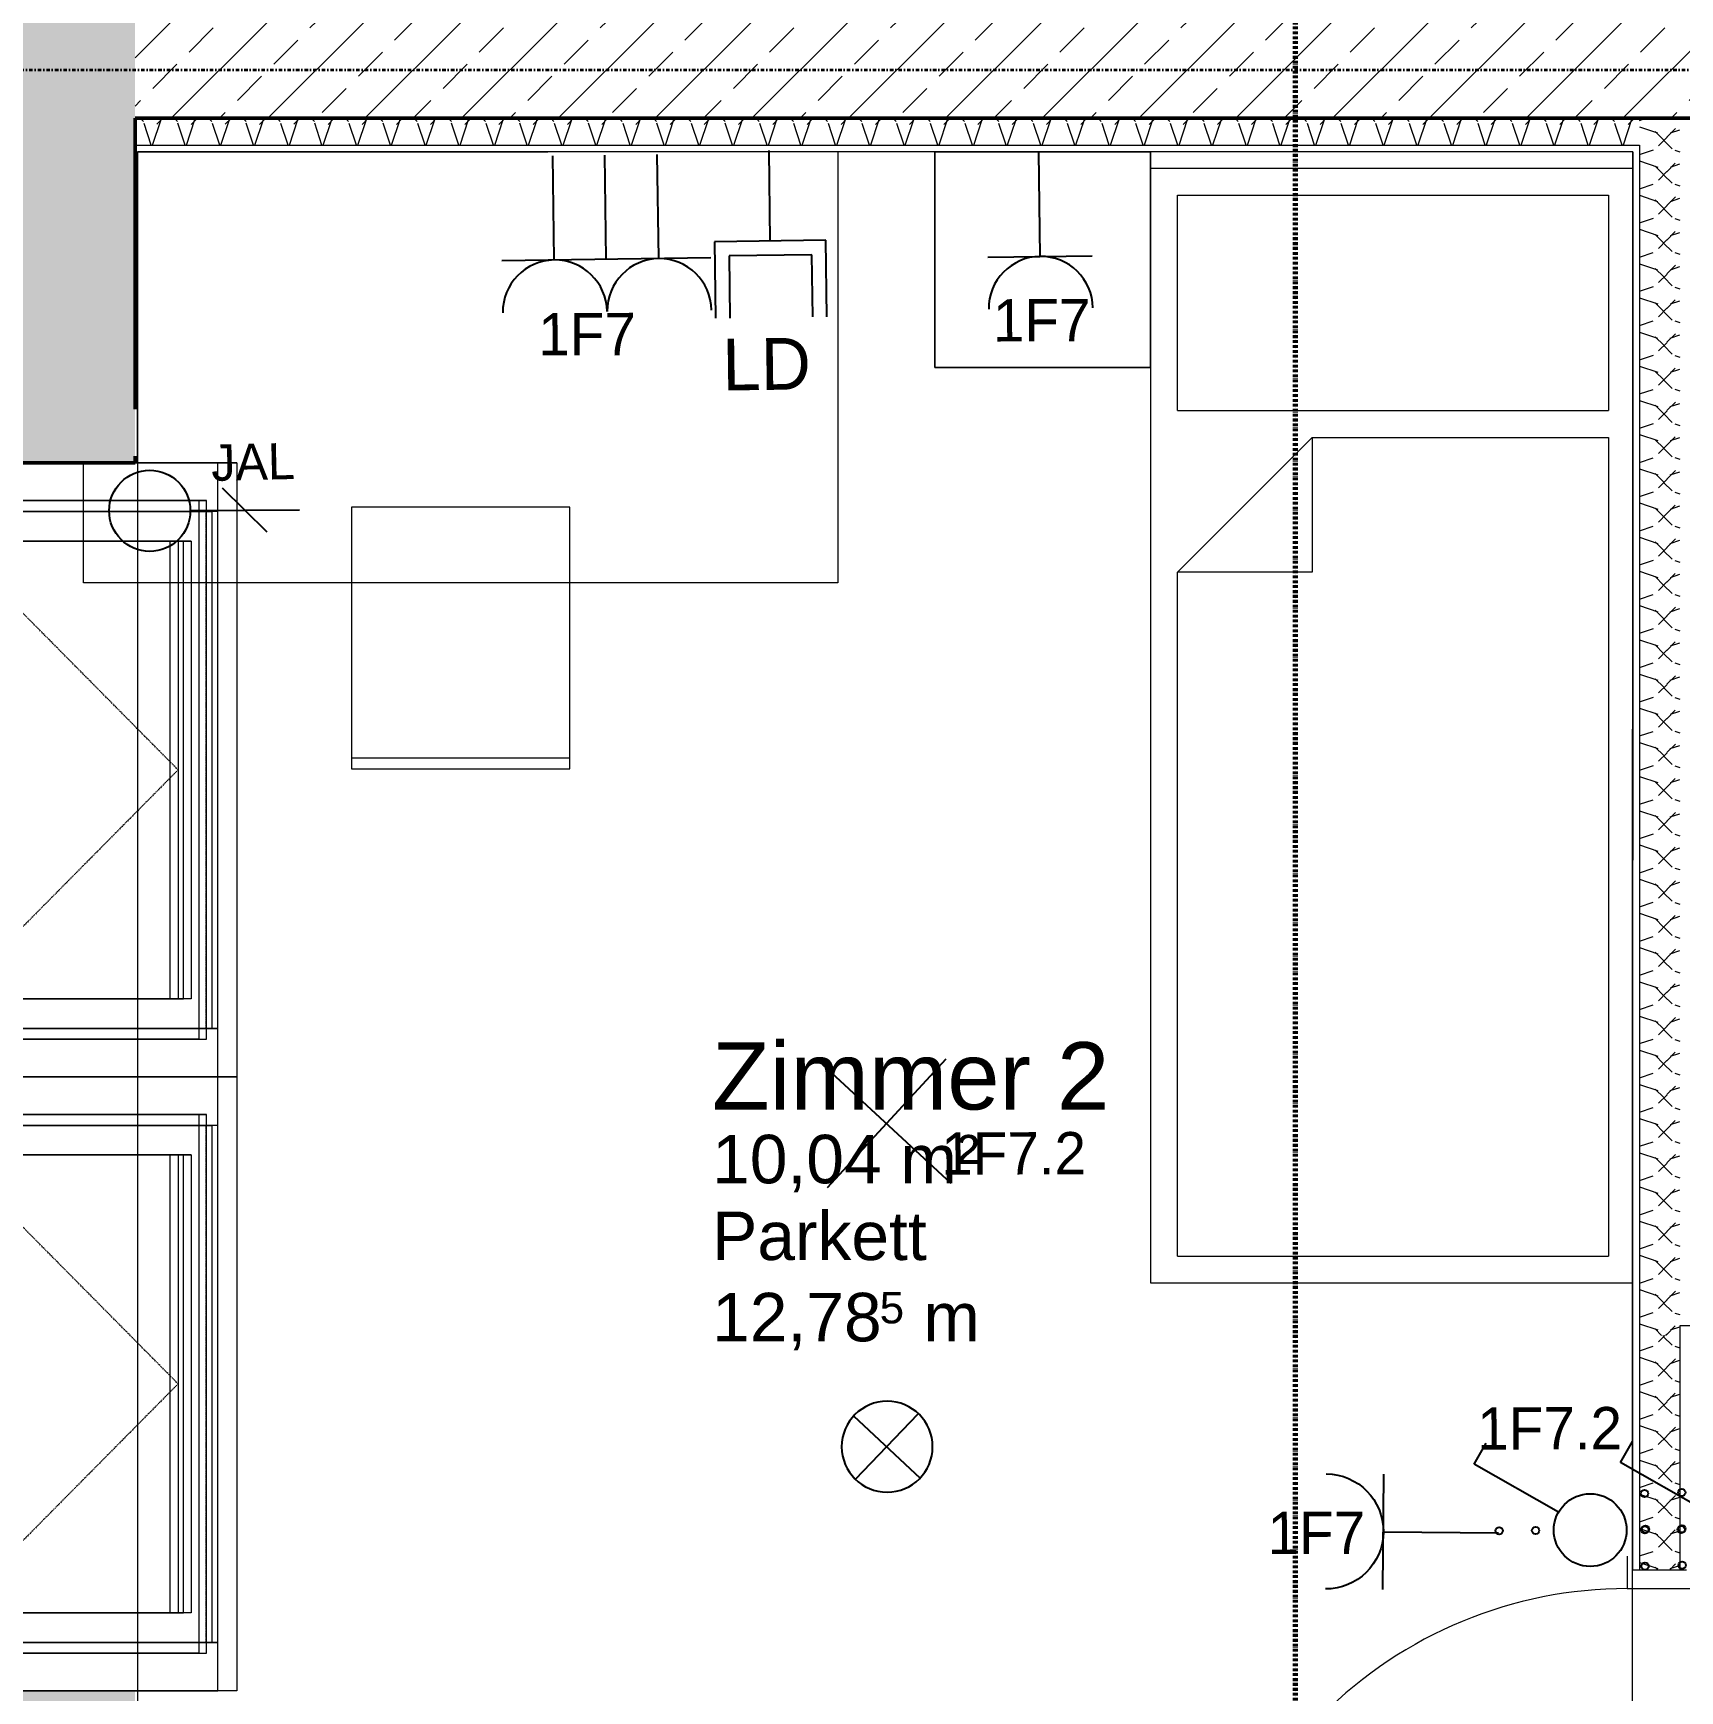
# Model space of a CAD drawing. Header units: metres. Extents: x -17679 to 22565, y -12299 to 33430.
# Drawn here: x -3589 to -533, y -4098 to -1020 of the extents above; entities that cross this region are included whole.
import ezdxf
from ezdxf.enums import TextEntityAlignment as Align

# ---------------------------------------------------------------- set-up
doc = ezdxf.new("R2010")
doc.units = ezdxf.units.M
for name, pattern in [('Achse', [0.009, 0.005, -0.002, 0, -0.002]), ('Strich Punkt Mittel', [0.015875, 0.00635, -0.004763, 0, -0.004763]), ('Verdeckt', [0.003, 0.002, -0.001])]:
    doc.linetypes.add(name, pattern=pattern)
doc.layers.get('0').update_dxf_attribs({"color": 252})
for name, color, linetype, lineweight in [('A-ROOF', 132, 'Continuous', 35), ('A-ROOF-PATT', 132, 'Continuous', 35), ('A_Decken', 8, 'Continuous', 13), ('A_Fenster', 7, 'Continuous', 13), ('A_Moebel', 6, 'Continuous', 13), ('A_Raeume', 7, 'Continuous', 13), ('A_Raeume_', 7, 'Continuous', 5), ('A_Raeume_Beschriftung_', 7, 'Continuous', 9), ('A_Raster_', 1, 'Continuous', 9), ('A_Tueren', 31, 'Continuous', 13), ('A_Waende', 7, 'Continuous', 13), ('G-ANNO-SYMB_', 111, 'Continuous', 9)]:
    doc.layers.add(name, color=color, linetype=linetype, lineweight=lineweight)
doc.layers.add('E_Steckdose+Schalter', color=150, linetype='Continuous', true_color=0x0b6cf4)
doc.layers.add('ET_NACHRTECH', color=92, linetype='Continuous', true_color=0x00d100)
doc.layers.add('ET_LEGENDE - Wohnung$0$800_KO_HI____L', color=130, linetype='Continuous')
doc.styles.add('Arial_2', font='arial.ttf', dxfattribs={"height": 0.09})
doc.styles.add('Arial_3', font='arial.ttf', dxfattribs={"height": 0.05849})
doc.styles.add('Arial_4', font='arial.ttf', dxfattribs={"height": 0.125})
doc.styles.add('ET_LEGENDE - Wohnung$0$ROMANS', font='romans.shx', dxfattribs={"width": 0.6})
pattern_1 = [(45, (0, 0), (-0.08980256, 0.08980256), []), (45, (0.0898, 0), (-0.08980256, 0.08980256), [0.0635, -0.03175])]

# ---------------------------------------------------------------- blocks, each defined once
blk = doc.blocks.new('*U533')
for p, q in [((25, 43.3), (91.7, 158.8)), ((91.7, 158.8), (120.5, 142.1)), ((-25, -43.3), (-91.7, -158.8)), ((-91.7, -158.8), (-120.5, -142.1))]:
    blk.add_line(p, q)
blk.add_circle((0, 0), 50)
at = {"layer": 'ET_LEGENDE - Wohnung$0$800_KO_HI____L'}
for centre in [(0, 125), (0, 75), (-50, -75), (0, -75), (50, -75), (0, -125)]:
    blk.add_circle(centre, 5, dxfattribs=at)
at = {"style": 'ET_LEGENDE - Wohnung$0$ROMANS', "width": 0.6, "flags": 1}
for tag, p in [('RAUMBUCHNUMMER', (-0.2, -465.7)), ('ANLAGE', (-0.2, -615.7))]:
    blk.add_attdef(tag, text='', height=100, dxfattribs=at).set_placement(p, align=Align.MIDDLE)
for tag, p in [('TEILANLAGE_NR', (-0.2, -765.7)), ('KOMPONENTE', (-0.2, -915.7)), ('KOMPONENTE_NR', (-0.2, -1065.7)), ('BEZEICHNUNG', (-0.2, -1215.7)), ('TYP', (-0.2, -1365.7)), ('HERSTELLER', (-0.2, -1515.7)), ('MODEL', (-0.2, -1665.7)), ('LEISTUNG_MAX', (-0.2, -1815.7)), ('SPEZIFISCH_1', (-0.2, -1965.7)), ('SPEZIFISCH_2', (-0.2, -2115.7)), ('SPEZIFISCH_3', (-0.2, -2265.7)), ('SPEZIFISCH_4', (-0.2, -2415.7)), ('SPEZIFISCH_5', (-0.2, -2565.7)), ('GEWERKE_CODE', (-0.2, -2715.7)), ('LV_POS', (-0.2, -2865.7)), ('ZAEHLER', (-0.2, -3015.7)), ('PLATZHALTER_1', (-0.2, -3165.7)), ('PLATZHALTER_2', (-0.2, -3315.7)), ('PLATZHALTER_3', (-0.2, -3465.7)), ('JOBLISTE_VDMA', (-0.2, -3615.7)), ('ET_SPEZIFISCH_1', (-0.2, -3765.7)), ('ET_SPEZIFISCH_2', (-0.2, -3915.7)), ('ET_SPEZIFISCH_3', (-0.2, -4065.7)), ('ET_SPEZIFISCH_4', (-0.2, -4215.7)), ('ET_SPEZIFISCH_5', (-0.2, -4365.7)), ('ET_SPEZIFISCH_6', (-0.2, -4515.7)), ('ET_SPEZIFISCH_7', (-0.2, -4665.7))]:
    blk.add_attdef(tag, text='', height=100, dxfattribs=at).set_placement(p, align=Align.MIDDLE_CENTER)
blk = doc.blocks.new('*U543')
for p, q in [((-70.7, -70.7), (70.7, 70.7)), ((70.7, -70.7), (-70.7, 70.7))]:
    blk.add_line(p, q)
at = {"style": 'ET_LEGENDE - Wohnung$0$ROMANS', "width": 0.6, "flags": 1}
for tag, p in [('RAUMBUCHNUMMER', (0, -400)), ('ANLAGE', (0, -550))]:
    blk.add_attdef(tag, text='', height=100, dxfattribs=at).set_placement(p, align=Align.MIDDLE)
for tag, p in [('TEILANLAGE_NR', (0, -700)), ('KOMPONENTE', (0, -850)), ('KOMPONENTE_NR', (0, -1000)), ('BEZEICHNUNG', (0, -1150)), ('TYP', (0, -1300)), ('HERSTELLER', (0, -1450)), ('MODEL', (0, -1600)), ('LEISTUNG_MAX', (0, -1750)), ('SPEZIFISCH_1', (0, -1900)), ('SPEZIFISCH_2', (0, -2050)), ('SPEZIFISCH_3', (0, -2200)), ('SPEZIFISCH_4', (0, -2350)), ('SPEZIFISCH_5', (0, -2500)), ('GEWERKE_CODE', (0, -2650)), ('LV_POS', (0, -2800)), ('ZAEHLER', (0, -2950)), ('PLATZHALTER_1', (0, -3100)), ('PLATZHALTER_2', (0, -3250)), ('PLATZHALTER_3', (0, -3400)), ('JOBLISTE_VDMA', (0, -3550)), ('ET_SPEZIFISCH_1', (0, -3700)), ('ET_SPEZIFISCH_2', (0, -3850)), ('ET_SPEZIFISCH_3', (0, -4000)), ('ET_SPEZIFISCH_4', (0, -4150)), ('ET_SPEZIFISCH_5', (0, -4300)), ('ET_SPEZIFISCH_6', (0, -4450)), ('ET_SPEZIFISCH_7', (0, -4600))]:
    blk.add_attdef(tag, text='', height=100, dxfattribs=at).set_placement(p, align=Align.MIDDLE_CENTER)
blk = doc.blocks.new('hzmdba')
at = {"color": 1}
for points in [[(5046.03, 1505.526), (5046.95, 1503.842)], [(5045.639, 1504.237), (5047.346, 1505.147)]]:
    blk.add_lwpolyline(points, dxfattribs=at)
blk.add_circle((5046.5, 1504.686), 0.963, dxfattribs=at)
blk = doc.blocks.new('*U534')
for p, q in [((25, 43.3), (91.7, 158.8)), ((91.7, 158.8), (120.5, 142.1))]:
    blk.add_line(p, q)
blk.add_circle((0, 0), 50)
at = {"layer": 'ET_LEGENDE - Wohnung$0$800_KO_HI____L'}
for centre in [(0, 125), (0, 75), (-50, -75), (0, -75), (50, -75), (0, -125)]:
    blk.add_circle(centre, 5, dxfattribs=at)
at = {"style": 'ET_LEGENDE - Wohnung$0$ROMANS', "width": 0.6, "flags": 1}
for tag, p in [('RAUMBUCHNUMMER', (-0.2, -465.7)), ('ANLAGE', (-0.2, -615.7))]:
    blk.add_attdef(tag, text='', height=100, dxfattribs=at).set_placement(p, align=Align.MIDDLE)
for tag, p in [('TEILANLAGE_NR', (-0.2, -765.7)), ('KOMPONENTE', (-0.2, -915.7)), ('KOMPONENTE_NR', (-0.2, -1065.7)), ('BEZEICHNUNG', (-0.2, -1215.7)), ('TYP', (-0.2, -1365.7)), ('HERSTELLER', (-0.2, -1515.7)), ('MODEL', (-0.2, -1665.7)), ('LEISTUNG_MAX', (-0.2, -1815.7)), ('SPEZIFISCH_1', (-0.2, -1965.7)), ('SPEZIFISCH_2', (-0.2, -2115.7)), ('SPEZIFISCH_3', (-0.2, -2265.7)), ('SPEZIFISCH_4', (-0.2, -2415.7)), ('SPEZIFISCH_5', (-0.2, -2565.7)), ('GEWERKE_CODE', (-0.2, -2715.7)), ('LV_POS', (-0.2, -2865.7)), ('ZAEHLER', (-0.2, -3015.7)), ('PLATZHALTER_1', (-0.2, -3165.7)), ('PLATZHALTER_2', (-0.2, -3315.7)), ('PLATZHALTER_3', (-0.2, -3465.7)), ('JOBLISTE_VDMA', (-0.2, -3615.7)), ('ET_SPEZIFISCH_1', (-0.2, -3765.7)), ('ET_SPEZIFISCH_2', (-0.2, -3915.7)), ('ET_SPEZIFISCH_3', (-0.2, -4065.7)), ('ET_SPEZIFISCH_4', (-0.2, -4215.7)), ('ET_SPEZIFISCH_5', (-0.2, -4365.7)), ('ET_SPEZIFISCH_6', (-0.2, -4515.7)), ('ET_SPEZIFISCH_7', (-0.2, -4665.7))]:
    blk.add_attdef(tag, text='', height=100, dxfattribs=at).set_placement(p, align=Align.MIDDLE_CENTER)
blk = doc.blocks.new('*U553')
for p, q in [((62.5, 0), (-62.5, 0)), ((0, 0), (0, -125))]:
    blk.add_line(p, q)
blk.add_arc((0, 62.5), 62.5, 180, 0)
at = {"style": 'ET_LEGENDE - Wohnung$0$ROMANS', "width": 0.8, "flags": 1}
for tag, p in [('RAUMBUCHNUMMER', (0, -425)), ('ANLAGE', (0, -595.4)), ('TEILANLAGE_NR', (0, -755.5)), ('KOMPONENTE', (0, -901.3)), ('KOMPONENTE_NR', (0, -1063.3)), ('BEZEICHNUNG', (0, -1205.6)), ('TYP', (0, -1346.7)), ('HERSTELLER', (0, -1514.1)), ('MODEL', (0, -1677.3)), ('LEISTUNG_MAX', (0, -1851.5)), ('SPEZIFISCH_1', (0, -2012.8)), ('SPEZIFISCH_2', (0, -2200)), ('SPEZIFISCH_3', (0, -2374.2)), ('SPEZIFISCH_4', (0, -2548.5)), ('SPEZIFISCH_5', (0, -2722.7)), ('GEWERKE_CODE', (0, -2897)), ('LV_POS', (0, -3071.2)), ('ZAEHLER', (0, -3245.5)), ('PLATZHALTER_1', (0, -3419.7)), ('PLATZHALTER_2', (0, -3594)), ('PLATZHALTER_3', (0, -3768.2)), ('JOBLISTE_VDMA', (0, -3942.5)), ('ET_SPEZIFISCH_1', (0, -4116.7)), ('ET_SPEZIFISCH_2', (0, -4291)), ('ET_SPEZIFISCH_3', (0, -4465.2)), ('ET_SPEZIFISCH_4', (0, -4639.5)), ('ET_SPEZIFISCH_5', (0, -4813.7)), ('ET_SPEZIFISCH_6', (0, -4988)), ('ET_SPEZIFISCH_7', (0, -5162.2))]:
    blk.add_attdef(tag, text='', height=100, dxfattribs=at).set_placement(p, align=Align.MIDDLE)
blk = doc.blocks.new('*U552')
for p, q in [((-125.3, 0), (125.3, 0)), ((0, 0), (0, -125))]:
    blk.add_line(p, q)
for centre in [(-62.8, 62.6), (62.5, 62.5)]:
    blk.add_arc(centre, 62.5, 180, 0)
at = {"layer": 'ET_LEGENDE - Wohnung$0$800_KO_HI____L'}
for p, q in [((-62.8, 0.1), (-62.8, -124.9)), ((62.5, 0), (62.5, -125))]:
    blk.add_line(p, q, dxfattribs=at)
at = {"style": 'ET_LEGENDE - Wohnung$0$ROMANS', "width": 0.8, "flags": 1}
for tag, p in [('RAUMBUCHNUMMER', (0, -425)), ('ANLAGE', (0, -595.4)), ('TEILANLAGE_NR', (0, -755.5)), ('KOMPONENTE', (0, -901.3)), ('KOMPONENTE_NR', (0, -1063.3)), ('BEZEICHNUNG', (0, -1205.6)), ('TYP', (0, -1346.7)), ('HERSTELLER', (0, -1514.1)), ('MODEL', (0, -1677.3)), ('LEISTUNG_MAX', (0, -1851.5)), ('SPEZIFISCH_1', (0, -2012.8)), ('SPEZIFISCH_2', (0, -2200)), ('SPEZIFISCH_3', (0, -2374.2)), ('SPEZIFISCH_4', (0, -2548.5)), ('SPEZIFISCH_5', (0, -2722.7)), ('GEWERKE_CODE', (0, -2897)), ('LV_POS', (0, -3071.2)), ('ZAEHLER', (0, -3245.5)), ('PLATZHALTER_1', (0, -3419.7)), ('PLATZHALTER_2', (0, -3594)), ('PLATZHALTER_3', (0, -3768.2)), ('JOBLISTE_VDMA', (0, -3942.5))]:
    blk.add_attdef(tag, text='', height=100, dxfattribs=at).set_placement(p, align=Align.MIDDLE)
blk = doc.blocks.new('*U544')
for p, q in [((-62.5, 85.9), (-62.5, 0)), ((-46.5, 85.9), (-46.5, 16)), ((46.5, 16), (46.5, 85.9)), ((62.5, 0), (62.5, 85.9)), ((-62.5, 0), (62.5, 0)), ((-46.5, 16), (46.5, 16)), ((0, 0), (0, -101.6))]:
    blk.add_line(p, q)
at = {"style": 'ET_LEGENDE - Wohnung$0$ROMANS', "width": 0.8, "flags": 1}
for tag, p in [('RAUMBUCHNUMMER', (0, -334.5)), ('ANLAGE', (0, -505)), ('TEILANLAGE_NR', (0, -665)), ('KOMPONENTE', (0, -810.9)), ('KOMPONENTE_NR', (0, -972.8)), ('BEZEICHNUNG', (0, -1115.1)), ('TYP', (0.8, -1261.8)), ('HERSTELLER', (0, -1423.6)), ('MODEL', (0, -1586.8)), ('LEISTUNG_MAX', (0, -1761)), ('SPEZIFISCH_1', (0, -1935.3)), ('SPEZIFISCH_2', (0, -2109.5)), ('SPEZIFISCH_3', (0, -2283.8)), ('SPEZIFISCH_4', (0, -2458)), ('SPEZIFISCH_5', (0, -2632.3)), ('GEWERKE_CODE', (0, -2806.5)), ('LV_POS', (0, -2980.8)), ('ZAEHLER', (0, -3155)), ('PLATZHALTER_1', (0, -3329.3)), ('PLATZHALTER_2', (0, -3503.5)), ('PLATZHALTER_3', (0, -3677.8)), ('JOBLISTE_VDMA', (0, -3852)), ('ET_SPEZIFISCH_1', (0, -4026.3)), ('ET_SPEZIFISCH_2', (0, -4200.5)), ('ET_SPEZIFISCH_3', (0, -4374.8)), ('ET_SPEZIFISCH_4', (0, -4549)), ('ET_SPEZIFISCH_5', (0, -4723.3)), ('ET_SPEZIFISCH_6', (0, -4897.5)), ('ET_SPEZIFISCH_7', (0, -5071.8))]:
    blk.add_attdef(tag, text='', height=100, dxfattribs=at).set_placement(p, align=Align.TOP_CENTER)
blk = doc.blocks.new('*U541')
blk.add_line((0, 65), (0, 240))
at = {"linetype": 'Continuous', "ltscale": 0.125}
blk.add_line((35.4, 187.9), (-35.4, 117.1), dxfattribs=at)
blk.add_circle((0, 0), 65)
at = {"style": 'ET_LEGENDE - Wohnung$0$ROMANS', "width": 0.6, "flags": 1}
for tag, p in [('RAUMBUCHNUMMER', (0, -400)), ('ANLAGE', (0, -550))]:
    blk.add_attdef(tag, text='', height=100, dxfattribs=at).set_placement(p, align=Align.MIDDLE)
for tag, p in [('TEILANLAGE_NR', (0, -700)), ('KOMPONENTE', (0, -850)), ('KOMPONENTE_NR', (0, -1000)), ('BEZEICHNUNG', (0, -1150)), ('TYP', (0, -1300)), ('HERSTELLER', (0, -1450)), ('MODEL', (0, -1600)), ('LEISTUNG_MAX', (0, -1750)), ('SPEZIFISCH_1', (0, -1900)), ('SPEZIFISCH_2', (0, -2050)), ('SPEZIFISCH_3', (0, -2200)), ('SPEZIFISCH_4', (0, -2350)), ('SPEZIFISCH_5', (0, -2500)), ('GEWERKE_CODE', (0, -2650)), ('LV_POS', (0, -2800)), ('ZAEHLER', (0, -2950)), ('PLATZHALTER_1', (0, -3100)), ('PLATZHALTER_2', (0, -3250)), ('PLATZHALTER_3', (0, -3400)), ('JOBLISTE_VDMA', (0, -3550)), ('ET_SPEZIFISCH_1', (0, -3700)), ('ET_SPEZIFISCH_2', (0, -3850)), ('ET_SPEZIFISCH_3', (0, -4000)), ('ET_SPEZIFISCH_4', (0, -4150)), ('ET_SPEZIFISCH_5', (0, -4300)), ('ET_SPEZIFISCH_6', (0, -4450)), ('ET_SPEZIFISCH_7', (0, -4600))]:
    blk.add_attdef(tag, text='', height=100, dxfattribs=at).set_placement(p, align=Align.MIDDLE_CENTER)
blk = doc.blocks.new('UZ_D1 - SL_0800x2000_Zimmertür_Stahlzarge_GK-7175508-263_PP_03DG_BT2')
at = {"layer": 'A_Tueren', "lineweight": 5}
for p, q in [((-0.4, 0.06), (-0.46, 0.06)), ((-0.4, -0.06), (-0.4, 0.06)), ((0.4, 0.06), (0.46, 0.06)), ((0.4, -0.06), (0.4, 0.06)), ((-0.46, -0.06), (-0.4, -0.06)), ((0.46, -0.06), (0.4, -0.06)), ((0.4, -0.06), (0.4, -0.86))]:
    blk.add_line(p, q, dxfattribs=at)
blk.add_arc((0.4, -0.06), 0.8, 180, 270, dxfattribs=at)
blk = doc.blocks.new('Moeb_Bett - Einzelbett 090x210-V39-263_PP_03DG_BT2')
at = {"layer": 'A_Moebel', "color": 8}
for p, q in [((-0.85, 1.05), (-0.85, 0.65)), ((-0.45, 1.05), (-0.85, 1.05)), ((-0.85, 1.05), (-0.45, 1.05)), ((-0.85, 0.65), (-0.85, 1.05)), ((-0.45, 1.05), (-0.45, -1.05)), ((-0.45, 0.65), (-0.45, 1.05)), ((-0.45, 1.05), (-0.45, 0.65)), ((-0.45, 1.02), (0.445, 1.02)), ((-0.4, 0.97), (0.4, 0.97)), ((-0.4, 0.57), (-0.4, 0.97)), ((0.4, 0.97), (0.4, 0.57)), ((-0.85, 0.65), (-0.45, 0.65)), ((-0.45, 0.65), (-0.85, 0.65)), ((-0.4, 0.57), (0.4, 0.57)), ((-0.4, 0.27), (-0.15, 0.52)), ((-0.15, 0.52), (-0.15, 0.27)), ((-0.15, 0.52), (0.4, 0.52)), ((0.4, 0.52), (0.4, -1)), ((-0.15, 0.27), (-0.4, 0.27)), ((-0.4, -1), (-0.4, 0.27)), ((-0.4, -1), (0.4, -1)), ((-0.45, -1.05), (0.445, -1.05))]:
    blk.add_line(p, q, dxfattribs=at)
blk = doc.blocks.new('Moeb_Schreibtisch_variabel - variabel-8084390-263_PP_03DG_BT2')
at = {"layer": 'A_Moebel', "color": 8}
for p, q in [((-0.6841, 0.7452), (-1.0891, 0.7452)), ((-1.0891, 0.7452), (-1.0891, 0.4)), ((-0.6841, 0.4), (-0.6841, 0.7452)), ((-1.0891, 0.7255), (-0.6841, 0.7255)), ((-1.5866, 0.4), (-0.4713, 0.4)), ((-1.5866, -0.4), (-1.5866, 0.4)), ((-1.5866, 0.4), (-0.4713, 0.4)), ((-1.5866, -0.4), (-1.5866, 0.4)), ((-1.0891, 0.4), (-1.0891, 0.2599)), ((-0.6841, 0.2599), (-0.6841, 0.4)), ((-0.4713, 0.4), (-0.4253, 0.4)), ((-0.4713, 0.4), (-0.4253, 0.4)), ((-0.4253, 0.4), (-0.4147, 0.4)), ((-0.4253, 0.4), (-0.4147, 0.4)), ((-0.4147, 0.4), (-0.4006, 0.4)), ((-0.4147, 0.4), (-0.4006, 0.4)), ((-0.4006, 0.4), (-0.3719, 0.4)), ((-0.4006, 0.4), (-0.3719, 0.4)), ((-0.3719, 0.4), (-0.3475, 0.4)), ((-0.3719, 0.4), (-0.3475, 0.4)), ((-0.3475, 0.4), (-0.1866, 0.4)), ((-0.3475, 0.4), (-0.1866, 0.4)), ((-0.1866, 0.4), (-0.1866, 0.2675)), ((-0.1866, 0.4), (-0.1866, 0.2675)), ((-1.0891, 0.2599), (-0.6841, 0.2599)), ((-0.1866, 0.2675), (-0.1866, 0.2475)), ((-0.1866, 0.2675), (-0.1866, 0.2475)), ((-0.1866, 0.2475), (-0.1866, 0.1775)), ((-0.1866, 0.2475), (-0.1866, 0.1775))]:
    blk.add_line(p, q, dxfattribs=at)
blk = doc.blocks.new('Fens_Dach_1tlg1 - KF_1140X1400-V55-263_PP_03DG_BT2')
at = {"layer": 'A_Fenster'}
for p, q in [((-53.9595, 54.3888), (-53.9595, 53.2488)), ((-52.9696, 54.3888), (-53.9595, 54.3888)), ((-53.9595, 54.3888), (-53.9242, 54.3888)), ((-53.9242, 54.3888), (-52.9342, 54.3888)), ((-53.9242, 54.3188), (-53.9242, 54.3888)), ((-52.9696, 53.2488), (-52.9696, 54.3888)), ((-52.9342, 54.3888), (-52.9696, 54.3888)), ((-52.9342, 54.3888), (-52.9342, 53.2488)), ((-53.9242, 53.3188), (-53.9242, 54.3188)), ((-53.9242, 54.3188), (-53.0049, 54.3188)), ((-53.9242, 54.3188), (-53.9242, 53.3188)), ((-53.91, 54.3188), (-53.9242, 54.3188)), ((-53.91, 53.3188), (-53.91, 54.3188)), ((-52.9908, 54.3188), (-53.91, 54.3188)), ((-53.8959, 54.2988), (-53.0049, 54.2988)), ((-53.8959, 53.3388), (-53.8959, 54.2988)), ((-53.8959, 54.2988), (-53.8605, 54.2988)), ((-53.8959, 54.2988), (-53.0049, 54.2988)), ((-53.8959, 54.2988), (-53.8959, 53.3388)), ((-53.8711, 54.2988), (-53.8959, 54.2988)), ((-53.8711, 54.2988), (-53.8711, 54.2438)), ((-53.0049, 54.2988), (-53.8711, 54.2988)), ((-53.8605, 54.2988), (-53.8605, 53.3388)), ((-53.0049, 54.2988), (-53.8605, 54.2988)), ((-53.0049, 54.3188), (-52.9908, 54.3188)), ((-53.0049, 54.3188), (-53.0049, 53.3188)), ((-53.0049, 54.2988), (-53.0049, 53.3388)), ((-52.9908, 54.2988), (-53.0049, 54.2988)), ((-52.9908, 54.2988), (-53.0049, 54.2988)), ((-53.0049, 54.2988), (-52.9908, 54.2988)), ((-53.0049, 54.2988), (-53.0049, 53.3388)), ((-52.9908, 54.2988), (-53.0049, 54.2988)), ((-52.9908, 53.3188), (-52.9908, 54.3188)), ((-52.9802, 54.2988), (-52.9908, 54.2988)), ((-52.9696, 54.2988), (-52.9908, 54.2988)), ((-52.9908, 54.2988), (-52.9802, 54.2988)), ((-52.9802, 54.2988), (-52.9908, 54.2988)), ((-52.9696, 54.2988), (-52.9802, 54.2988)), ((-52.9802, 53.3388), (-52.9802, 54.2988)), ((-52.9696, 53.3388), (-52.9696, 54.2988)), ((-53.8711, 54.2438), (-53.8712, 53.3938)), ((-53.8711, 54.2438), (-53.8712, 53.3938)), ((-53.8711, 54.2438), (-53.8566, 54.2438)), ((-53.058, 54.2438), (-53.8711, 54.2438)), ((-53.8567, 53.3938), (-53.8566, 54.2438)), ((-53.8467, 54.2438), (-53.8566, 54.2438)), ((-53.8566, 54.2438), (-53.0435, 54.2438)), ((-53.8566, 54.2438), (-53.8322, 54.2438)), ((-53.8468, 53.3938), (-53.8467, 54.2438)), ((-53.0336, 54.2438), (-53.8467, 54.2438)), ((-53.8322, 54.2438), (-53.8323, 53.3938)), ((-53.8322, 54.2438), (-53.0336, 54.2438)), ((-53.0191, 54.2438), (-53.058, 54.2438)), ((-53.058, 53.3938), (-53.058, 54.2438)), ((-53.0435, 54.2438), (-53.0336, 54.2438)), ((-53.0435, 54.2438), (-53.0435, 53.3938)), ((-53.0336, 53.3938), (-53.0336, 54.2438)), ((-53.0336, 54.2438), (-53.0191, 54.2438)), ((-53.0191, 54.2438), (-53.0191, 53.3938)), ((-53.8567, 53.3938), (-53.8712, 53.3938)), ((-53.8712, 53.3938), (-53.8712, 53.3388)), ((-53.8712, 53.3938), (-53.058, 53.3938)), ((-53.0435, 53.3938), (-53.8567, 53.3938)), ((-53.8567, 53.3938), (-53.8468, 53.3938)), ((-53.8323, 53.3938), (-53.8567, 53.3938)), ((-53.8468, 53.3938), (-53.0336, 53.3938)), ((-53.0336, 53.3938), (-53.8323, 53.3938)), ((-53.0191, 53.3938), (-53.058, 53.3938)), ((-53.0336, 53.3938), (-53.0435, 53.3938)), ((-53.0191, 53.3938), (-53.0336, 53.3938)), ((-53.9242, 53.2488), (-53.9242, 53.3188)), ((-53.0049, 53.3188), (-53.9242, 53.3188)), ((-53.9242, 53.3188), (-53.91, 53.3188)), ((-53.91, 53.3188), (-52.9908, 53.3188)), ((-53.0049, 53.3388), (-53.8959, 53.3388)), ((-53.8605, 53.3388), (-53.8959, 53.3388)), ((-53.0049, 53.3388), (-53.8959, 53.3388)), ((-53.8959, 53.3388), (-53.8712, 53.3388)), ((-53.8712, 53.3388), (-53.0049, 53.3388)), ((-53.8605, 53.3388), (-53.0049, 53.3388)), ((-53.0049, 53.3388), (-52.9908, 53.3388)), ((-52.9908, 53.3388), (-53.0049, 53.3388)), ((-53.0049, 53.3388), (-52.9908, 53.3388)), ((-53.0049, 53.3388), (-52.9908, 53.3388)), ((-53.0049, 53.3188), (-52.9908, 53.3188)), ((-52.9908, 53.3388), (-52.9802, 53.3388)), ((-52.9696, 53.3388), (-52.9908, 53.3388)), ((-52.9908, 53.3388), (-52.9802, 53.3388)), ((-52.9908, 53.3388), (-52.9802, 53.3388)), ((-52.9802, 53.3388), (-52.9696, 53.3388)), ((-53.9595, 53.2488), (-52.9696, 53.2488)), ((-53.9242, 53.2488), (-53.9595, 53.2488)), ((-52.9342, 53.2488), (-53.9242, 53.2488)), ((-52.9342, 53.2488), (-52.9696, 53.2488))]:
    blk.add_line(p, q, dxfattribs=at)
at = {"layer": 'A_Fenster', "linetype": 'Verdeckt', "lineweight": 5}
for p, q in [((-53.8832, 53.3388), (-53.8831, 54.2988)), ((-53.8831, 54.2988), (-53.0049, 54.2988)), ((-53.0049, 54.2988), (-52.9922, 54.2988)), ((-52.9922, 54.2988), (-52.9922, 53.3388)), ((-53.4642, 54.2438), (-53.8566, 53.8188)), ((-53.4642, 53.3938), (-53.4642, 54.2438)), ((-53.058, 53.8335), (-53.4642, 54.2438)), ((-53.4642, 53.3938), (-53.8566, 53.8188)), ((-53.058, 53.8042), (-53.4642, 53.3938)), ((-53.0435, 53.8188), (-53.058, 53.8335)), ((-53.0435, 53.8188), (-53.058, 53.8042)), ((-53.0049, 53.3388), (-53.8832, 53.3388)), ((-52.9922, 53.3388), (-53.0049, 53.3388))]:
    blk.add_line(p, q, dxfattribs=at)
blk = doc.blocks.new('Fens_Dach_1tlg1 - KF_1140X1400-V84-263_PP_03DG_BT2')
at = {"layer": 'A_Fenster'}
for p, q in [((-53.9595, 53.2488), (-53.9596, 52.1088)), ((-52.9696, 53.2488), (-53.9595, 53.2488)), ((-53.9595, 53.2488), (-53.9242, 53.2488)), ((-53.9242, 53.2488), (-52.9342, 53.2488)), ((-53.9242, 53.1788), (-53.9242, 53.2488)), ((-52.9696, 52.1088), (-52.9696, 53.2488)), ((-52.9342, 53.2488), (-52.9696, 53.2488)), ((-52.9342, 53.2488), (-52.9343, 52.1088)), ((-53.9242, 52.1788), (-53.9242, 53.1788)), ((-53.9242, 53.1788), (-53.005, 53.1788)), ((-53.9242, 53.1788), (-53.9242, 52.1788)), ((-53.91, 53.1788), (-53.9242, 53.1788)), ((-53.9101, 52.1788), (-53.91, 53.1788)), ((-52.9908, 53.1788), (-53.91, 53.1788)), ((-53.8959, 53.1588), (-53.005, 53.1588)), ((-53.8959, 52.1988), (-53.8959, 53.1588)), ((-53.8959, 53.1588), (-53.8606, 53.1588)), ((-53.8959, 53.1588), (-53.005, 53.1588)), ((-53.8959, 53.1588), (-53.8959, 52.1988)), ((-53.8712, 53.1588), (-53.8959, 53.1588)), ((-53.8712, 53.1588), (-53.8712, 53.1038)), ((-53.005, 53.1588), (-53.8712, 53.1588)), ((-53.8606, 53.1588), (-53.8606, 52.1988)), ((-53.005, 53.1588), (-53.8606, 53.1588)), ((-53.005, 53.1788), (-52.9908, 53.1788)), ((-53.005, 53.1788), (-53.005, 52.1788)), ((-53.005, 53.1588), (-53.005, 52.1988)), ((-52.9908, 53.1588), (-53.005, 53.1588)), ((-52.9908, 53.1588), (-53.005, 53.1588)), ((-53.005, 53.1588), (-52.9908, 53.1588)), ((-53.005, 53.1588), (-53.005, 52.1988)), ((-52.9908, 53.1588), (-53.005, 53.1588)), ((-52.9908, 52.1788), (-52.9908, 53.1788)), ((-52.9802, 53.1588), (-52.9908, 53.1588)), ((-52.9696, 53.1588), (-52.9908, 53.1588)), ((-52.9908, 53.1588), (-52.9802, 53.1588)), ((-52.9802, 53.1588), (-52.9908, 53.1588)), ((-52.9696, 53.1588), (-52.9802, 53.1588)), ((-52.9802, 52.1988), (-52.9802, 53.1588)), ((-52.9696, 52.1988), (-52.9696, 53.1588)), ((-53.8712, 53.1038), (-53.8712, 52.2538)), ((-53.8712, 53.1038), (-53.8567, 53.1038)), ((-53.8712, 53.1038), (-53.8712, 52.2538)), ((-53.058, 53.1038), (-53.8712, 53.1038)), ((-53.8468, 53.1038), (-53.8567, 53.1038)), ((-53.8567, 53.1038), (-53.0435, 53.1038)), ((-53.8567, 52.2538), (-53.8567, 53.1038)), ((-53.8567, 53.1038), (-53.8323, 53.1038)), ((-53.0336, 53.1038), (-53.8468, 53.1038)), ((-53.8468, 52.2538), (-53.8468, 53.1038)), ((-53.8323, 53.1038), (-53.0336, 53.1038)), ((-53.8323, 53.1038), (-53.8323, 52.2538)), ((-53.0191, 53.1038), (-53.058, 53.1038)), ((-53.058, 52.2538), (-53.058, 53.1038)), ((-53.0435, 53.1038), (-53.0336, 53.1038)), ((-53.0435, 53.1038), (-53.0435, 52.2538)), ((-53.0336, 52.2538), (-53.0336, 53.1038)), ((-53.0336, 53.1038), (-53.0191, 53.1038)), ((-53.0191, 53.1038), (-53.0191, 52.2538)), ((-53.8567, 52.2538), (-53.8712, 52.2538)), ((-53.8712, 52.2538), (-53.8712, 52.1988)), ((-53.8712, 52.2538), (-53.058, 52.2538)), ((-53.0435, 52.2538), (-53.8567, 52.2538)), ((-53.8567, 52.2538), (-53.8468, 52.2538)), ((-53.8323, 52.2538), (-53.8567, 52.2538)), ((-53.8468, 52.2538), (-53.0336, 52.2538)), ((-53.0336, 52.2538), (-53.8323, 52.2538)), ((-53.0191, 52.2538), (-53.058, 52.2538)), ((-53.0336, 52.2538), (-53.0435, 52.2538)), ((-53.0191, 52.2538), (-53.0336, 52.2538)), ((-53.9242, 52.1088), (-53.9242, 52.1788)), ((-53.005, 52.1788), (-53.9242, 52.1788)), ((-53.9242, 52.1788), (-53.9101, 52.1788)), ((-53.9101, 52.1788), (-52.9908, 52.1788)), ((-53.005, 52.1988), (-53.8959, 52.1988)), ((-53.8606, 52.1988), (-53.8959, 52.1988)), ((-53.005, 52.1988), (-53.8959, 52.1988)), ((-53.8959, 52.1988), (-53.8712, 52.1988)), ((-53.8712, 52.1988), (-53.005, 52.1988)), ((-53.8606, 52.1988), (-53.005, 52.1988)), ((-53.005, 52.1988), (-52.9908, 52.1988)), ((-52.9908, 52.1988), (-53.005, 52.1988)), ((-53.005, 52.1988), (-52.9908, 52.1988)), ((-53.005, 52.1988), (-52.9908, 52.1988)), ((-53.005, 52.1788), (-52.9908, 52.1788)), ((-52.9908, 52.1988), (-52.9802, 52.1988)), ((-52.9696, 52.1988), (-52.9908, 52.1988)), ((-52.9908, 52.1988), (-52.9802, 52.1988)), ((-52.9908, 52.1988), (-52.9802, 52.1988)), ((-52.9802, 52.1988), (-52.9696, 52.1988)), ((-53.9596, 52.1088), (-52.9696, 52.1088)), ((-53.9242, 52.1088), (-53.9596, 52.1088)), ((-52.9343, 52.1088), (-53.9242, 52.1088)), ((-52.9343, 52.1088), (-52.9696, 52.1088))]:
    blk.add_line(p, q, dxfattribs=at)
at = {"layer": 'A_Fenster', "linetype": 'Verdeckt', "lineweight": 5}
for p, q in [((-53.8832, 53.1588), (-53.005, 53.1588)), ((-53.8832, 52.1988), (-53.8832, 53.1588)), ((-53.005, 53.1588), (-52.9922, 53.1588)), ((-52.9922, 53.1588), (-52.9923, 52.1988)), ((-53.4642, 53.1038), (-53.8567, 52.6788)), ((-53.4642, 52.2538), (-53.4642, 53.1038)), ((-53.058, 52.6935), (-53.4642, 53.1038)), ((-53.4642, 52.2538), (-53.8567, 52.6788)), ((-53.058, 52.6642), (-53.4642, 52.2538)), ((-53.0435, 52.6788), (-53.058, 52.6935)), ((-53.0435, 52.6788), (-53.058, 52.6642)), ((-53.005, 52.1988), (-53.8832, 52.1988)), ((-52.9923, 52.1988), (-53.005, 52.1988))]:
    blk.add_line(p, q, dxfattribs=at)
blk = doc.blocks.new('6546546')
at = {"layer": 'A-ROOF-PATT', "lineweight": 5, "true_color": 0x636466}
h = blk.add_hatch(dxfattribs=at)
h.set_pattern_fill('FP_2', color=251, style=0, pattern_type=2)
h.set_pattern_definition(pattern_1)
h.paths.add_polyline_path([(-53.4065, 47.8804), (-53.1237, 47.9009), (-53.1237, 48.7988), (-53.4065, 48.7988), (-53.4065, 47.9023)])
h.paths.add_polyline_path([(-53.1236, 51.0788), (-53.1236, 52.1088), (-53.4064, 52.1088), (-53.4064, 51.0788), (-53.1932, 51.0788)])
h.paths.add_polyline_path([(-53.1235, 54.3888), (-53.1234, 58.7988), (-53.4062, 58.7988), (-53.4062, 54.3888), (-53.1406, 54.3888)])
h.paths.add_polyline_path([(-53.1233, 59.9388), (-53.1233, 61.2831), (-53.4061, 61.2831), (-53.4061, 59.9388), (-53.1932, 59.9388)])
h.paths.add_polyline_path([(-53.1232, 63.5631), (-53.1232, 64.1517), (-53.4061, 64.1516), (-53.4061, 63.5631), (-53.1233, 63.5631)])
at = {"layer": 'A_Waende', "lineweight": 5, "true_color": 0x636466}
h = blk.add_hatch(dxfattribs=at)
h.set_pattern_fill('FP_2', color=251, style=0, pattern_type=2)
h.set_pattern_definition(pattern_1)
h.paths.add_polyline_path([(-47.0638, 55.0286), (-47.0638, 55.2086), (-53.1235, 55.2087), (-53.1235, 55.0288), (-47.0639, 55.0286)])
h = blk.add_hatch(dxfattribs=at)
h.set_pattern_fill('FP_50', color=251, angle=-112.36, style=0, pattern_type=2)
h.set_pattern_definition([(44.998, (-52.16676, 54.96635), (0.1270123, 0.2539954), [0.02245, -0.15715]), (44.998, (-52.11888, 55.07749), (0.1270123, 0.2539954), [0.02245, -0.15715]), (44.998, (-52.103064, 54.9661), (0.1270123, 0.2539954), [0.02245, -0.15715]), (44.998, (-52.05518, 55.07724), (0.1270123, 0.2539954), [0.02245, -0.15715]), (71.563, (-52.150446, 54.982346), (0.1270184, 0.5079932), [0.0502, -0.35141]), (71.563, (-52.1342, 55.029728), (0.1270184, 0.5079932), [0.0502, -0.35141]), (71.563, (-52.086752, 54.982096), (0.1270184, 0.5079932), [0.0502, -0.35141]), (71.563, (-52.07143, 55.02986), (0.1270184, 0.5079932), [0.0502, -0.35141]), (134.998, (-52.15026, 55.07742), (0.1269946, -0.2540043), [0.02245, -0.15715]), (134.998, (-52.103064, 54.9661), (0.1269946, -0.2540043), [0.02245, -0.15715]), (134.998, (-52.08657, 55.077175), (0.1269946, -0.2540043), [0.02245, -0.15715]), (134.998, (-52.03937, 54.96585), (0.1269946, -0.2540043), [0.02245, -0.15715]), (108.433, (-52.1342, 55.029728), (0.12698295, -0.5080021), [0.0502, -0.35141]), (108.433, (-52.11906, 54.98241), (0.12698295, -0.5080021), [0.0502, -0.35141]), (108.433, (-52.07143, 55.02986), (0.126983, -0.5080021), [0.0502, -0.35141]), (108.433, (-52.055368, 54.98216), (0.126983, -0.5080021), [0.0502, -0.35141])])
h.paths.add_polyline_path([(-50.3314, 54.9787), (-50.3315, 55.0287), (-53.1235, 55.0287), (-53.1235, 54.9788), (-50.3315, 54.9787)])
h = blk.add_hatch(dxfattribs=at)
h.set_pattern_fill('FP_94', color=251, angle=-112.36, style=0, pattern_type=2)
h.set_pattern_definition([(314.998, (-50.3439, 53.898605), (0.2539954, -0.127012), [0.02245, -0.15715]), (314.998, (-50.23276, 53.85072), (0.2539954, -0.127012), [0.02245, -0.15715]), (314.998, (-50.34415, 53.83491), (0.2539954, -0.127012), [0.02245, -0.15715]), (314.998, (-50.232625, 53.787955), (0.2539954, -0.127012), [0.02245, -0.15715]), (341.563, (-50.3279, 53.882293), (0.5079932, -0.1270184), [0.0502, -0.35141]), (341.563, (-50.280138, 53.86697), (0.5079932, -0.1270184), [0.0502, -0.35141]), (341.563, (-50.32777, 53.819524), (0.5079932, -0.1270184), [0.0502, -0.35141]), (341.563, (-50.280387, 53.803277), (0.5079932, -0.1270184), [0.0502, -0.35141]), (44.998, (-50.23244, 53.88303), (-0.254004, -0.1269946), [0.02245, -0.15715]), (44.998, (-50.34415, 53.83491), (-0.254004, -0.1269946), [0.02245, -0.15715]), (44.998, (-50.23269, 53.81934), (-0.254004, -0.1269946), [0.02245, -0.15715]), (44.998, (-50.34402, 53.77214), (-0.254004, -0.1269946), [0.02245, -0.15715]), (18.433, (-50.280138, 53.86697), (-0.5080021, -0.126983), [0.0502, -0.35141]), (18.433, (-50.327834, 53.85091), (-0.5080021, -0.126983), [0.0502, -0.35141]), (18.433, (-50.280387, 53.803277), (-0.5080021, -0.126983), [0.0502, -0.35141]), (18.433, (-50.328084, 53.787214), (-0.5080021, -0.126983), [0.0502, -0.35141])])
h.paths.add_polyline_path([(-50.2565, 52.7687), (-50.2565, 55.0287), (-50.3314, 55.0287), (-50.3314, 52.7687), (-50.2565, 52.7687)])
h = blk.add_hatch(dxfattribs=at)
h.set_pattern_fill('FP_39', color=251, angle=-112.36, style=0, pattern_type=2)
h.set_pattern_definition([(314.998, (-50.34401, 52.05828), (0.253995, -0.127012), [0.02245, -0.15715]), (314.998, (-50.23249, 52.01132), (0.253995, -0.127012), [0.02245, -0.15715]), (314.998, (-50.34388, 51.99551), (0.253995, -0.127012), [0.02245, -0.15715]), (314.998, (-50.23274, 51.94763), (0.253995, -0.127012), [0.02245, -0.15715]), (341.563, (-50.327634, 52.04289), (0.5079932, -0.1270184), [0.0502, -0.35141]), (341.563, (-50.280252, 52.026644), (0.5079932, -0.1270184), [0.0502, -0.35141]), (341.563, (-50.327884, 51.979196), (0.5079932, -0.1270184), [0.0502, -0.35141]), (341.563, (-50.2805, 51.96295), (0.5079932, -0.1270184), [0.0502, -0.35141]), (44.998, (-50.232555, 52.04271), (-0.254004, -0.126995), [0.02245, -0.15715]), (44.998, (-50.34388, 51.99551), (-0.254004, -0.126995), [0.02245, -0.15715]), (44.998, (-50.232805, 51.97901), (-0.254004, -0.126995), [0.02245, -0.15715]), (44.998, (-50.34413, 51.931815), (-0.254004, -0.126995), [0.02245, -0.15715]), (18.433, (-50.280252, 52.026644), (-0.508002, -0.126983), [0.0502, -0.35141]), (18.433, (-50.32795, 52.01058), (-0.508002, -0.126983), [0.0502, -0.35141]), (18.433, (-50.2805, 51.96295), (-0.508002, -0.126983), [0.0502, -0.35141]), (18.433, (-50.32782, 51.94781), (-0.508002, -0.126983), [0.0502, -0.35141])])
h.paths.add_polyline_path([(-50.2565, 51.3487), (-50.2565, 51.4637), (-50.3315, 51.4637), (-50.3315, 51.3487)])
h.paths.add_polyline_path([(-50.2565, 51.3362), (-50.2565, 51.3487), (-50.3315, 51.3487), (-50.3315, 51.3362)])
h.paths.add_polyline_path([(-50.2565, 52.3337), (-50.2565, 52.7687), (-50.3315, 52.7687), (-50.3315, 52.3337)])
at = {"layer": 'A-ROOF', "color": 251, "lineweight": 50, "true_color": 0x636466}
for p, q in [((-53.1235, 54.4888), (-53.1235, 54.9663)), ((-53.4064, 54.3888), (-53.1235, 54.3888))]:
    blk.add_line(p, q, dxfattribs=at)
at = {"layer": 'A_Decken', "color": 251, "true_color": 0x636466}
blk.add_line((-50.3439, 54.9662), (-52.3575, 54.9663), dxfattribs=at)
at = {"layer": 'A_Raeume', "color": 251, "linetype": 'Verdeckt', "true_color": 0x636466}
for p, q in [((-53.1189, 54.3888), (-53.1189, 54.3188)), ((-53.1189, 54.3188), (-53.1189, 54.2988)), ((-53.1189, 54.2988), (-53.1189, 54.1663)), ((-53.1189, 54.1663), (-53.119, 53.3388)), ((-53.119, 53.3388), (-53.119, 53.3188)), ((-53.119, 53.3188), (-53.119, 53.2488)), ((-53.119, 53.2488), (-53.119, 53.1788)), ((-53.119, 53.1788), (-53.119, 53.1588)), ((-53.119, 53.1588), (-53.119, 52.1988)), ((-53.119, 52.1988), (-53.119, 52.1788)), ((-53.119, 52.1788), (-53.119, 52.1088))]:
    blk.add_line(p, q, dxfattribs=at)
at = {"layer": 'A_Raeume_', "color": 251, "true_color": 0x636466, "flags": 128}
blk.add_lwpolyline([(-50.344, 51.3487), (-50.344, 52.6708), (-50.344, 52.7687), (-50.344, 52.8239), (-50.3439, 54.9662), (-53.1189, 54.9663), (-53.1189, 54.4388), (-53.1189, 54.4388), (-53.1189, 54.2858), (-53.119, 52.2118), (-53.119, 52.0588)], dxfattribs=at)
at = {"layer": 'A_Raster_', "color": 251, "linetype": 'Strich Punkt Mittel', "lineweight": 35, "true_color": 0x636466}
blk.add_line((-56.2436, 55.1189), (-32.135, 55.1182), dxfattribs=at)
at = {"layer": 'A_Waende', "color": 251, "lineweight": 50, "true_color": 0x636466}
for p, q in [((-53.1235, 55.0288), (-46.8838, 55.0286)), ((-53.1235, 55.0288), (-53.1235, 54.9663)), ((-53.1235, 54.4013), (-53.1235, 54.3888))]:
    blk.add_line(p, q, dxfattribs=at)
at = {"layer": 'A_Waende', "color": 251, "true_color": 0x636466}
for p, q in [((-53.1235, 54.9788), (-50.3314, 54.9787)), ((-50.3314, 54.9787), (-50.3315, 52.3337)), ((-53.1189, 54.9663), (-52.3575, 54.9663)), ((-53.1189, 54.3888), (-53.1189, 54.9663)), ((-50.3439, 54.9662), (-50.344, 52.3337)), ((-53.1189, 54.3888), (-53.1235, 54.3888)), ((-50.2565, 52.7864), (-50.2565, 52.3337)), ((-49.304, 52.7863), (-50.2565, 52.7864)), ((-50.344, 52.3337), (-50.3315, 52.3337)), ((-50.2565, 52.3337), (-50.244, 52.3337))]:
    blk.add_line(p, q, dxfattribs=at)
at = {"layer": 'A_Waende', "color": 251, "lineweight": 5, "true_color": 0x636466}
blk.add_line((-50.3315, 52.3337), (-50.2565, 52.3337), dxfattribs=at)
at = {"layer": 'G-ANNO-SYMB_', "color": 251, "linetype": 'Achse', "lineweight": 70, "true_color": 0x636466}
blk.add_line((-50.9697, 47.277), (-50.9686, 85.3042), dxfattribs=at)
at = {"layer": 'A_Fenster', "color": 251, "true_color": 0x636466}
for name in ['Fens_Dach_1tlg1 - KF_1140X1400-V55-263_PP_03DG_BT2', 'Fens_Dach_1tlg1 - KF_1140X1400-V84-263_PP_03DG_BT2']:
    blk.add_blockref(name, (0, 0), dxfattribs=at)
at = {"layer": 'A_Moebel', "color": 251, "true_color": 0x636466}
for name, p, rotation in [('Moeb_Schreibtisch_variabel - variabel-8084390-263_PP_03DG_BT2', (-53.4055, 54.5663), 179.998275878371), ('Moeb_Bett - Einzelbett 090x210-V39-263_PP_03DG_BT2', (-50.7889, 53.9162), 359.998275878371)]:
    blk.add_blockref(name, p, dxfattribs=dict(at, rotation=rotation))
at = {"layer": 'A_Tueren', "color": 251, "true_color": 0x636466, "rotation": 269.9982758784555}
blk.add_blockref('UZ_D1 - SL_0800x2000_Zimmertür_Stahlzarge_GK-7175508-263_PP_03DG_BT2', (-50.294, 51.8987), dxfattribs=at)
at = {"layer": 'A_Raeume_Beschriftung_', "color": 251, "true_color": 0x636466, "attachment_point": 1}
for s, insert, char_height, width, style in [('Zimmer 2', (-52.0524, 53.3132), 0.125, 0.89789, 'Arial_4'), ('10,04 m²', (-52.0524, 53.1412), 0.09, 0.58924, 'Arial_2'), ('Parkett', (-52.0524, 52.9987), 0.09, 0.464979, 'Arial_2'), ('12,78', (-52.0524, 52.8478), 0.09, 0.376793, 'Arial_2'), ('5', (-51.7415, 52.8496), 0.0585, 0.056118, 'Arial_3'), (' m', (-51.6952, 52.8478), 0.09, 0.164346, 'Arial_2')]:
    blk.add_mtext(s, dxfattribs=dict(at, insert=insert, char_height=char_height, width=width, style=style))

msp = doc.modelspace()

# ---------------------------------------------------------------- block references
at = {"xscale": 1000, "yscale": 1000, "zscale": 1000}
msp.add_blockref('6546546', (49723.1, -56206.7), dxfattribs=at)
at = {"extrusion": (-0.012237, 3.33787e-05, 0.999925), "xscale": -87.70202311672725, "yscale": 87.70202311672809, "zscale": 87.70202311672816, "rotation": 164.9206533351098}
msp.add_blockref('hzmdba', (-395021.4, 238917.6, 24.4), dxfattribs=at)
at = {"layer": 'E_Steckdose+Schalter'}
for name, p, xscale, yscale, zscale, rotation in [('*U552', (-2525.7, -1439.8), 1.54812079638531, 1.54812079638531, 1.54812079638531, 180.7794643135113), ('*U553', (-1720.6, -1434.5), 1.54812079638531, 1.54812079638531, 1.54812079638531, 180.7794643135113), ('*U541', (-3373.1, -1906.8), 1.15822503442624, 1.15822503442624, 1.15822503442624, 270.3824580079967), ('*U543', (-2005.6, -3044.6), 1.626603779674895, 1.626603779674895, 1.626603779674895, 182.2804756445144), ('*U534', (-699.7, -3799.5), 1.350631848881137, 1.350631848881137, 1.350631848881137, 90.35829467527317), ('*U533', (-428.1, -3796.5), 1.350631848881138, 1.350631848881138, 1.350631848881138, 270.3582946752732), ('*U553', (-1083.5, -3802.7), -1.709411511611679, 1.709411511611679, 1.70941151161168, 89.56707658465395)]:
    msp.add_blockref(name, p, dxfattribs=dict(at, xscale=xscale, yscale=yscale, zscale=zscale, rotation=rotation))
at = {"layer": 'ET_NACHRTECH', "xscale": 1.652679728388545, "yscale": 1.652679728388545, "zscale": 1.652679728388545, "rotation": 180.7794643135022}
msp.add_blockref('*U544', (-2221.4, -1406), dxfattribs=at)

# ---------------------------------------------------------------- texts
at = {"color": 212}
for s, height, rotation, p in [('1F7', 78.55, 0.1777, (-1808.1, -1592.5)), ('1F7', 78.55, 0.1777, (-2651.8, -1618.3)), ('LD', 96.12, 0.7795, (-2309.8, -1683.5)), ('JAL', 67.36, 1.3611, (-3258.3, -1851.4)), ('1F7.2', 78.55, 0.1777, (-1903.9, -3139.6)), ('1F7.2', 78.55, 0.1777, (-909.1, -3650.1)), ('1F7', 78.55, 0.1777, (-1298.2, -3844.1))]:
    msp.add_text(s, height=height, rotation=rotation, dxfattribs=at).set_placement(p)

doc.saveas('drawing.dxf')
